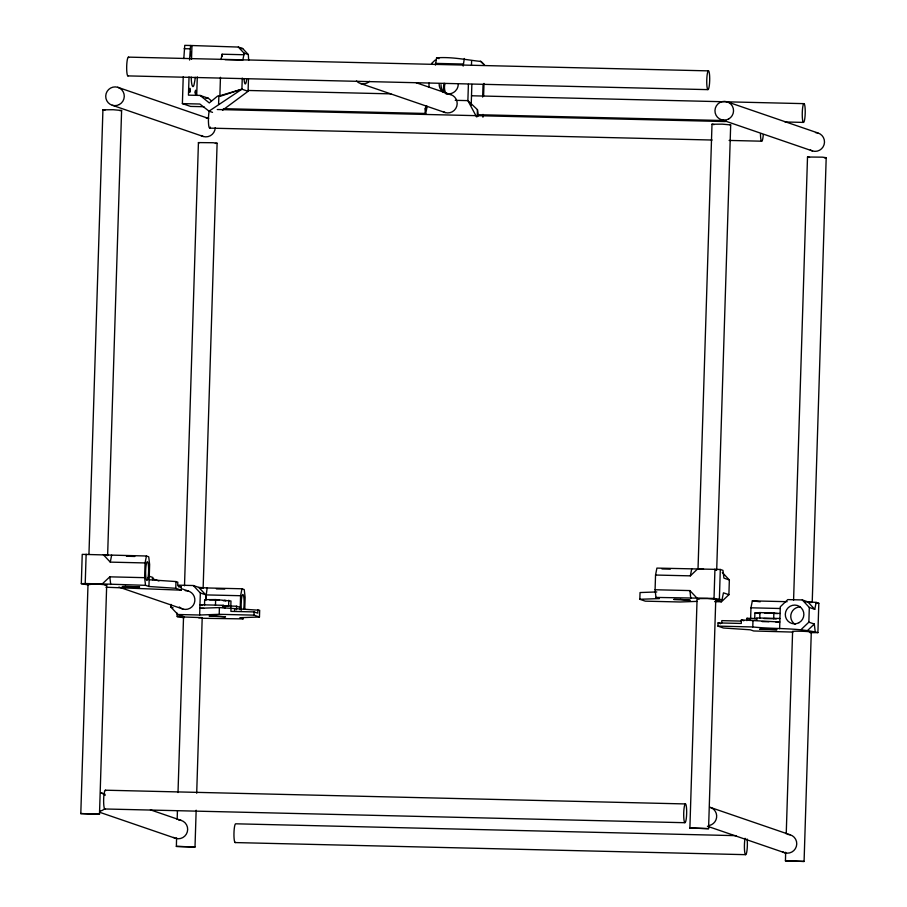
<?xml version="1.0" encoding="UTF-8"?>
<svg xmlns="http://www.w3.org/2000/svg" width="907" height="907" viewBox="0 0 907 907"><rect width="100%" height="100%" fill="white"/><g stroke="black" fill="none" stroke-linecap="round" stroke-linejoin="round"><path stroke-width="1.36" d="M425.111 114.044L425.281 108.421L426.211 105.926M477.218 116.686L477.433 109.656L467.887 100.62L455.235 100.326M88.16 584.879L81.313 583.677L82.231 554.358L146.446 556.002L148.725 556.785L149.632 564.505L148.941 586.5L175.777 588.292L181.241 590.174L181.332 586.942L177.704 585.695L177.806 582.181L175.992 581.557L149.145 579.754M81.313 583.677L85.224 583.541L86.142 554.211M80.802 813.568L88.013 584.176L98.353 584.119L106.697 584.89L99.487 814.248L80.802 813.568L99.487 814.248M88.954 554.438L102.922 109.815L113.262 109.724L121.606 110.495L107.638 555.118M148.941 586.5L145.528 585.332L144.621 577.668L145.075 562.941L146.446 556.002M152.83 579.834L152.898 577.487L149.258 576.24M203.996 106.731L190.561 106.414L182.386 103.613L183.225 76.846M183.804 58.536L184.767 45.35L190.572 45.486L238.348 47.062L242.691 48.547L248.314 54.556L248.688 60.316M176.774 612.769L177.228 616.601L183.339 616.375L177.885 614.504L170.856 607.055L170.947 604.379M189.03 76.902L188.452 95.156L200.118 95.439L208.293 98.239L211.354 100.745M189.563 60.055L190.572 45.486M191.513 59.363L191.944 45.962M175.777 588.292L175.992 581.557M196.717 95.156L197.295 76.902M196.161 810.212L195.005 847.025L176.377 846.458L176.582 837.841M177.16 819.44L177.432 810.937M178.01 792.537L183.531 616.953M184.506 585.797L198.429 142.592L213.304 142.739L217.113 143.272L203.145 587.895M177.885 614.504L199.642 615.014L200.334 593.019L193.304 585.525L178.804 585.174M196.694 793.217L202.204 617.633L183.52 616.987L184.28 617.248M220.458 77.299L219.857 96.391L241.908 89.192L248.076 91.312L248.461 79.09M204.494 605.525L204.676 599.663L215.651 599.572L230.979 600.99L230.797 606.851M222.022 56.563L222.102 54.216L243.904 54.737L243.96 53.059L238.348 47.062M205.572 600.094L207.147 587.963L241.954 588.779L244.232 589.561L245.139 597.282L244.754 609.323M205.957 600.117L206.116 594.901L200.334 593.019M215.458 605.445L215.651 599.572M199.642 615.014L219.199 614.322L219.415 607.577L259.674 610.275L259.459 617.009L239.901 617.712L243.314 618.891L202.397 618.279M223.088 607.645L223.167 605.298L199.959 604.754L202.125 605.491M224.879 608.268L224.947 605.921L223.167 605.298M225.253 608.28L225.321 605.933L236.58 606.205L240.219 607.452M182.386 103.613L199.846 104.022L209.029 111.153L241.908 89.192L242.26 78.104M228.791 600.241L228.609 606.103L225.321 605.933M231.013 607.849L230.9 611.363L254.107 611.919L257.747 613.166L257.86 609.651M234.584 611.443L234.652 609.096M236.478 609.719L236.58 606.205M240.151 609.799L240.593 595.718L241.954 588.779M259.459 617.009L254.005 615.139L254.107 611.919M428.932 87.219L429.056 83.059M435.428 65.066L436.573 57.833C451.879 56.653 466.391 59.919 481.209 61.506L484.576 65.1L480.302 61.188M463.171 66.098L464.327 58.49M468.397 84.317L467.887 100.62L476.515 116.844M471.47 65.191L471.606 60.984M471.198 105.325L471.855 84.419M482.649 97.083L483.046 84.453M482.943 117.218L483.023 114.395M483.601 96.085L483.998 83.41M696.871 601.386L680.103 601.987L645.296 601.16L639.832 599.289L640.047 592.543L656.815 591.942M639.832 599.289L659.4 598.586L655.976 597.418L655.081 589.754L655.546 575.038L656.906 568.099L720.305 569.46L722.992 570.39L723.899 578.11L729.353 579.981L728.899 594.697L721.416 601.794L714.614 601.636M689.887 827.989L697.098 598.597L707.426 598.552L715.77 599.312L708.571 828.669L689.887 827.989L708.571 828.669M698.027 568.859L711.995 124.236L722.335 124.157L730.679 124.917L716.711 569.539M728.899 594.697L723.435 592.827L722.063 599.708L714.024 598.427L714.943 569.108M792.729 632.077L753.683 630.977L750.27 629.798L723.435 628.007L717.97 626.125L718.072 622.905L741.28 623.449L741.382 619.934L779.827 622.009L775.734 621.907M719.387 598.79L720.305 569.46M721.745 622.984L721.825 620.637L740.928 621.091M746.88 620.637L746.96 618.291L757.096 618.529M750.599 619.538L750.962 607.803L752.334 600.865L787.14 601.692M805.11 601.76L816.141 602.384L818.817 603.302L817.899 632.621C796.72 627.553 774.555 629.299 752.776 626.952L752.991 620.207M780.201 613.472L759.953 612.565L754.885 613.041L754.703 618.914L757.141 618.676M756.665 620.286L756.733 617.939L779.941 618.495M759.771 618.427L759.953 612.565M776.222 618.982L773.694 618.755L773.875 612.894M779.623 628.755L780.315 606.76L787.786 599.606L802.287 599.946L807.752 601.817L814.769 609.323L816.141 602.384M811.289 632.054L804.078 861.446L785.451 860.89L785.655 852.274M786.233 833.862L792.605 631.374M793.58 600.219L807.513 157.013L822.388 157.16L826.198 157.693L812.218 602.316M801.425 629.265L808.851 622.168L809.316 607.452L802.287 599.946M218.576 104.464L218.882 96.051L241.908 89.192M246.636 79.589L246.33 81.494A9.637 1.508 -88.6 0 1 244.221 80.768L244.051 78.694M145.075 562.941L110.28 562.125L111.64 555.175M655.546 575.038L690.352 575.854L691.712 568.916M221.013 59.556L222.102 54.216M243.904 54.737L242.827 60.077L225.095 59.658M425.564 114.214L427.186 106.289M690.352 575.854L697.834 568.7M806.89 631.147L814.305 624.039L808.851 622.168M85.224 583.541L102.242 583.938L109.815 576.841L144.621 577.668M248.076 91.312L222.51 110.246M121.606 110.495L119.86 110.665M217.113 143.272L215.367 143.442M730.101 125.019L730.679 124.917M826.198 157.693L824.44 157.863M106.697 584.89L104.951 585.06M202.204 617.667L198.769 617.871M716.122 570.095L716.7 569.993L715.94 569.732M715.77 599.312L714.024 599.482M176.321 846.344L195.005 847.025M785.394 860.766L804.078 861.446M809.441 632.258C817.865 631.623 789.453 630.569 793.262 631.669M722.063 599.708L715.963 599.924L721.416 601.794M219.415 607.577L199.846 608.268L203.939 608.37M655.976 597.418L714.024 598.427M816.209 603.393L818.817 603.302M817.899 632.621L810.064 632.667M699.762 569.143L703.549 569.108M209.608 599.912L219.211 599.992M223.315 600.763L226.058 600.74L224.687 600.275M239.879 48.479L242.691 48.547M184.11 48.683L189.914 48.819M435.485 63.388L463.228 64.034M128.443 57.13L708.514 70.871A9.399 1.474 -88.6 0 1 709.331 85.371A9.399 1.474 -88.6 0 1 706.814 84.51A9.399 1.474 -88.6 0 1 708.514 70.871M127.853 75.893L707.925 89.634M248.008 90.473L390.906 93.863M471.549 95.768L804.021 103.647A9.399 1.474 -88.6 0 1 804.849 118.148A9.399 1.474 -88.6 0 1 802.321 117.286A9.399 1.474 -88.6 0 1 804.021 103.647M205.696 98.183L208.293 98.239M223.36 108.67L425.678 113.466M478.034 114.701L725.623 120.574M785.043 121.98L803.432 122.411M217.272 109.52L725.441 121.561M209.608 128.125L712.108 140.029M729.092 140.426L761.653 141.197A9.399 1.474 -88.6 0 0 763.275 134.724M126.447 556.252L134.803 556.456M661.974 568.938L670.318 569.143M655.081 589.754L689.887 590.582L696.905 598.019M102.242 583.938L145.528 585.332M178.611 586.874L181.332 586.942M216.388 588.904L224.743 589.096M760.168 601.783L752.334 600.865M105.96 587.226L181.241 590.174M240.593 595.718L205.787 594.901L198.769 587.396L193.304 585.525M750.962 607.803L779.918 608.495M764.51 612.894L777.514 613.586M763.943 618.529L773.694 618.755M762.084 621.59L768.909 621.749M219.199 614.322L254.005 615.139M717.97 626.125L752.776 626.952M105.405 790.201L685.477 803.942A9.399 1.474 -88.6 0 1 686.293 818.454A9.399 1.474 -88.6 0 1 683.776 817.581A9.399 1.474 -88.6 0 1 685.477 803.942M104.815 808.976L684.887 822.706M736.291 835.664L235.718 823.805A9.399 1.474 -88.6 0 0 233.949 833.918A9.399 1.474 -88.6 0 0 235.514 842.376M235.128 842.569L745.599 854.666M222.238 605.785L224.947 605.921M198.769 587.396L207.147 587.963M183.94 617.78L177.228 616.601M808.307 602.225L811.357 602.509M103.817 555.027L107.616 555.572M199.325 587.804L203.066 588.224M754.885 613.041L759.941 613.506M714.036 124.644L711.995 124.236M809.543 157.421L807.513 157.013M104.951 110.212L102.922 109.815M699.127 599.039L697.086 598.631M90.042 584.607L88.013 584.21M199.189 142.852L198.429 142.592M219.891 96.391L217.646 96.017L209.279 102.945L200.118 95.439M726.938 101.754L817.899 132.966M721.564 119.769L812.525 150.981M436.573 57.833L438.999 58.66M436.018 60.429L435.099 60.123L431.517 63.558L432.424 63.864M416.2 82.752L450.586 94.555M477.433 109.656L478.465 115.915M360.567 83.523L445.212 112.57M425.281 108.421L425.644 110.541M243.96 53.059L248.314 54.556M209.029 111.153L212.533 112.355M117.683 87.265L208.644 118.488A9.399 9.274 -71.1 0 0 206.252 118.103M112.309 105.28L203.27 136.492M809.316 607.452L814.769 609.323M746.96 618.291L749.386 619.118M741.382 619.934L743.808 620.762M718.072 622.905L720.498 623.733M152.263 578.677L158.929 580.968M181.615 588.745L188.282 591.035M118.874 587.067L182.908 609.051M170.856 607.055L173.044 607.803M790.156 834.791L710.102 807.321A9.399 9.274 -71.1 0 1 709.535 825.438M707.403 826.243L784.782 852.795M105.031 794.26L101.028 792.888A9.399 9.274 -71.1 0 1 105.11 795.416M150.392 809.826L181.071 820.359M99.657 812.275L175.697 838.374M722.335 572.476L729.353 579.981M103.251 554.619L110.28 562.125M814.305 624.039L815.212 631.703M689.887 590.582L690.783 598.235M109.815 576.841L110.722 584.505M105.201 808.783A9.399 1.474 -88.6 0 1 103.659 799.09A9.399 1.474 -88.6 0 1 105.779 790.655M104.69 808.693A9.399 9.274 -71.1 0 1 100.462 811.017M178.679 819.985A9.399 9.274 -71.1 0 1 187.273 832.014A9.399 9.274 -71.1 0 1 173.486 837.388M747.13 838.998A9.399 1.474 -88.6 0 1 746.71 852.263A9.399 1.474 -88.6 0 1 744.647 851.56A9.399 1.474 -88.6 0 1 745.066 838.295M787.764 834.406A9.399 9.274 -71.1 0 1 796.357 846.435A9.399 9.274 -71.1 0 1 782.571 851.809M761.653 141.197A9.399 1.474 -88.6 0 1 760.463 133.76M210.367 127.116A9.399 1.474 -88.6 0 1 208.565 124.055A9.399 1.474 -88.6 0 1 209.075 111.754M448.194 94.181A9.399 9.274 -71.1 0 1 456.788 106.198A9.399 9.274 -71.1 0 1 443.001 111.572M369.614 81.301A9.399 9.274 -71.1 0 1 356.485 80.995M195.198 77.276A13.514 2.109 -88.6 0 1 194.88 80.462L193.962 85.133A13.514 2.109 -88.6 0 1 191.502 82.129L191.264 79.215A13.514 2.109 -88.6 0 1 191.173 77.027M458.228 84.464A9.637 9.501 -71.1 0 1 456.799 89.237L455.223 91.199A9.637 9.501 -71.1 0 1 445.961 93.466M443.693 92.457A9.637 9.501 -71.1 0 1 441.766 90.881L440.326 88.852A9.637 9.501 -71.1 0 1 439.192 84.011M447.775 94.09A9.637 9.501 -71.1 0 1 443.58 91.505L442.14 89.476A9.637 9.501 -71.1 0 1 441.017 84.634M444.623 92.469A13.514 13.333 -71.1 0 1 444.124 83.251M446.04 93.829A13.514 13.333 -71.1 0 1 445.031 83.557M185.232 590.661A9.399 9.274 -71.1 0 1 194.302 603.212A9.399 9.274 -71.1 0 1 179.291 606.987M241.398 610.139A9.399 1.474 -88.6 0 1 241.704 597.452A9.399 1.474 -88.6 0 1 243.711 596.466A9.399 1.474 -88.6 0 1 243.745 608.982M795.144 624.356A9.399 9.274 -71.1 0 1 800.337 606.953M128.238 75.712A9.399 1.474 -88.6 0 1 126.697 66.018A9.399 1.474 -88.6 0 1 128.805 57.583M815.506 132.592A9.399 9.274 -71.1 0 1 824.1 144.621A9.399 9.274 -71.1 0 1 810.314 149.995M215.242 127.706A9.399 9.274 -71.1 0 1 201.071 135.506M189.529 90.178C190.028 97.537 190.572 83.399 189.529 90.178M190.674 53.819C191.184 61.166 191.683 47.051 190.674 53.819M195.175 92.117C195.685 99.464 196.184 85.349 195.175 92.117M125.37 586.285L122.196 586.591L139.621 586.999L125.37 586.285M762.764 628.993L759.59 629.299L777.004 629.707L762.764 628.993M680.613 599.38L673.754 599.436L690.204 600.264L680.613 599.38M215.957 615.989L209.098 616.034L225.548 616.862L215.957 615.989M148.034 577.612A9.399 1.474 -88.6 0 0 147.694 561.966A9.399 1.474 -88.6 0 0 145.653 573.678A9.399 1.474 -88.6 0 0 148.034 577.612M798.965 622.701A9.399 9.274 -71.1 0 0 799.475 606.443A9.399 9.274 -71.1 0 0 785.303 614.243A9.399 9.274 -71.1 0 0 798.965 622.701M728.638 118.998A9.399 9.274 -71.1 0 0 729.149 102.74A9.399 9.274 -71.1 0 0 714.965 110.541A9.399 9.274 -71.1 0 0 728.638 118.998M119.384 104.509A9.399 9.274 -71.1 0 0 119.894 88.262A9.399 9.274 -71.1 0 0 105.722 96.051A9.399 9.274 -71.1 0 0 119.384 104.509"/></g></svg>
